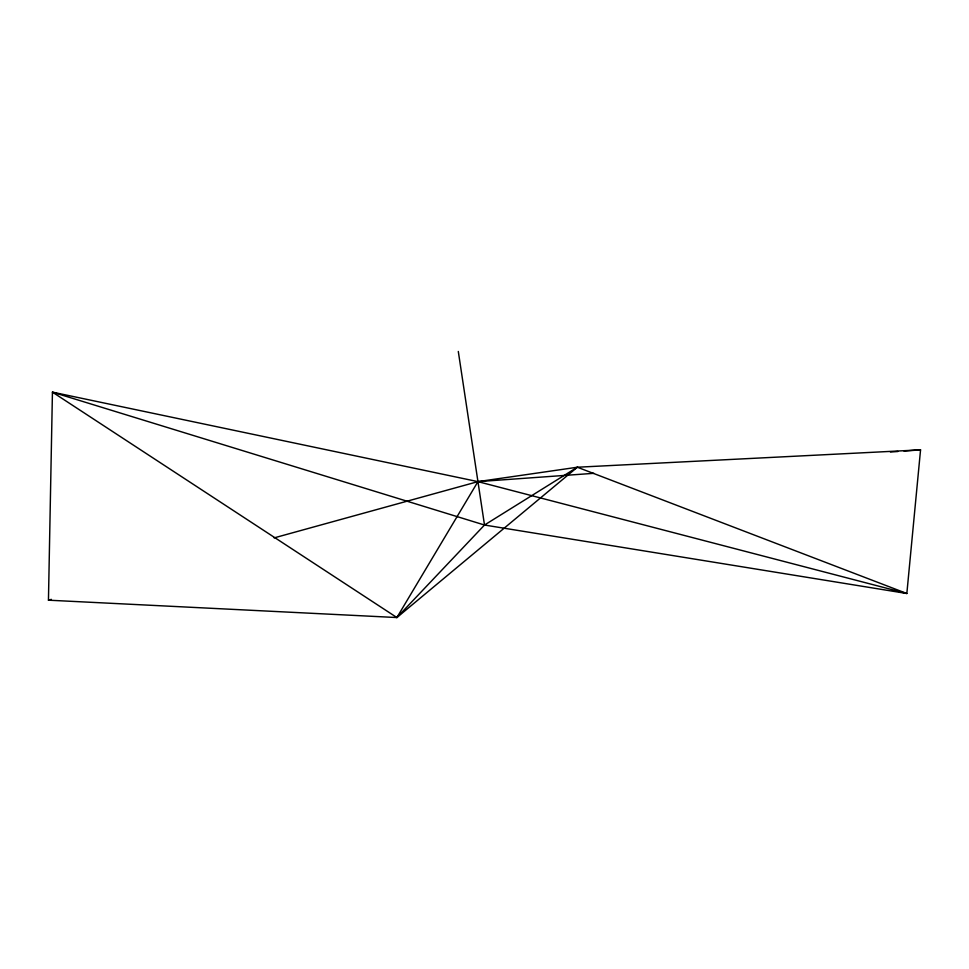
<?xml version="1.0" encoding="UTF-8"?>
<svg xmlns="http://www.w3.org/2000/svg" width="969" height="969" viewBox="0 0 969 969"><rect width="100%" height="100%" fill="white"/><g stroke="black" fill="none" stroke-linecap="round" stroke-linejoin="round"><path stroke-width="1.45" d="M577.354 467.228L484.5 525.028L396.89 617.544L52.435 392.142L484.5 525.028L906.839 593.5L577.354 467.228L396.89 617.544L48.45 600.186L52.435 392.142L477.947 481.629L906.839 593.5L920.55 449.87L577.354 467.228L477.947 481.629L274.118 537.892M396.89 617.544L477.947 481.629L593.864 473.32M48.45 600.186L51.357 599.375M890.438 452.026L897.972 451.493M903.992 451.057L920.55 449.87M458.301 351.456L484.5 525.028"/></g></svg>
